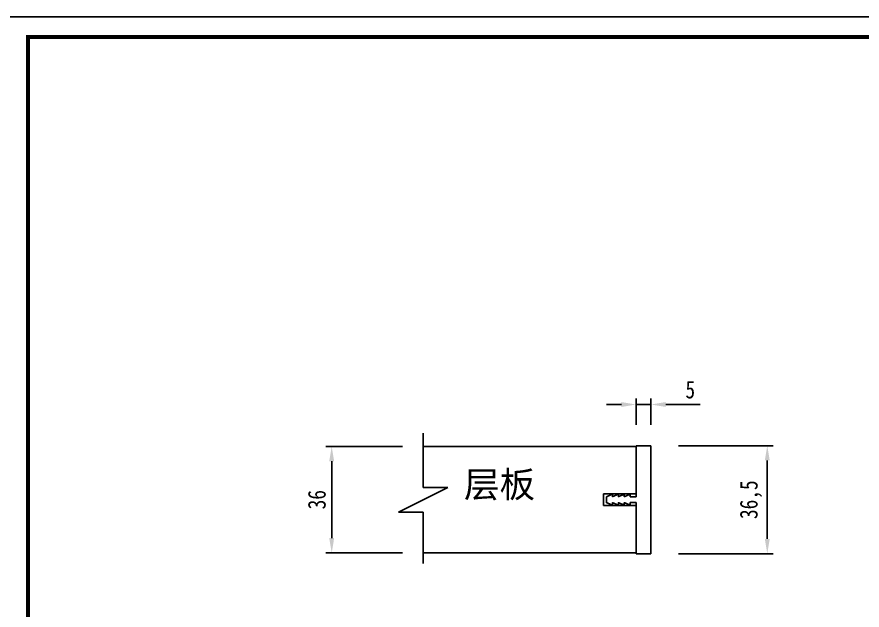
# Model space of a CAD drawing. Header units: millimetres. Extents: x 0 to 1097966, y -63096 to 223085.
# Drawn here: x 338555.3 to 338840.8, y -60418.7 to -60218.2 of the extents above; entities that cross this region are included whole.
import ezdxf

# ---------------------------------------------------------------- set-up
doc = ezdxf.new("R2010")
doc.units = ezdxf.units.MM
doc.styles.add('TEXT', font='', dxfattribs={"width": 0.8})
doc.styles.add('宋体', font='')
doc.styles.get('TEXT').set_extended_font_data('SimSun')
doc.styles.get('宋体').set_extended_font_data('SimSun')
doc.dimstyles.new('副本 (2) (2) ISO-25', dxfattribs={"dimtxt": 18, "dimasz": 13, "dimexe": 6, "dimexo": 12, "dimgap": 6, "dimtad": 1, "dimtxsty": 'TEXT', "dimcen": 2.5, "dimclrd": 5, "dimclre": 5, "dimclrt": 5, "dimadec": 0, "dimazin": 0, "dimtfac": 1, "dimtmove": 0, "dimatfit": 3, "dimldrblk": 'BOXFILLED', "dimfxl": 1.25, "dimarcsym": 0})

# ---------------------------------------------------------------- blocks, each defined once
blk = doc.blocks.new('*D862')
at = {"color": 5, "lineweight": -2, "transparency": 16777216}
for p, q in [((338685.54, -60363.34), (338659.6, -60363.34)), ((338661.6, -60368.34), (338661.6, -60394.34)), ((338685.54, -60399.34), (338659.6, -60399.34))]:
    blk.add_line(p, q, dxfattribs=at)
at = {"color": 5, "transparency": 16777216}
for points in [[(338660.76, -60368.34), (338662.43, -60368.34), (338661.6, -60363.34)], [(338660.76, -60394.34), (338662.43, -60394.34), (338661.6, -60399.34)]]:
    blk.add_solid(points, dxfattribs=at)
at = {"layer": 'Defpoints', "color": 0, "transparency": 16777216}
for p in [(338692.54, -60363.34), (338661.6, -60399.34), (338692.54, -60399.34)]:
    blk.add_point(p, dxfattribs=at)
at = {"color": 5, "transparency": 16777216, "insert": (338656.6, -60381.34), "char_height": 6, "attachment_point": 5, "rotation": 90, "style": 'TEXT'}
blk.add_mtext('36', dxfattribs=at)
blk = doc.blocks.new('_BoxFilled')
at = {"color": 0, "linetype": 'ByBlock', "lineweight": -2}
blk.add_line((-0.5, 0), (-1, 0), dxfattribs=at)
at = {"color": 0, "linetype": 'ByBlock'}
blk.add_solid([(-0.5, 0.5), (0.5, 0.5), (-0.5, -0.5), (0.5, -0.5)], dxfattribs=at)
blk = doc.blocks.new('*D863')
at = {"color": 5, "lineweight": -2, "transparency": 16777216}
for p, q in [((338778.74, -60363.09), (338810.74, -60363.09)), ((338808.74, -60368.09), (338808.74, -60394.59)), ((338778.74, -60399.59), (338810.74, -60399.59))]:
    blk.add_line(p, q, dxfattribs=at)
at = {"color": 5, "transparency": 16777216}
for points in [[(338807.91, -60368.09), (338809.58, -60368.09), (338808.74, -60363.09)], [(338807.91, -60394.59), (338809.58, -60394.59), (338808.74, -60399.59)]]:
    blk.add_solid(points, dxfattribs=at)
at = {"layer": 'Defpoints', "color": 0, "transparency": 16777216}
for p in [(338769.44, -60363.09), (338769.44, -60399.59), (338808.74, -60399.59)]:
    blk.add_point(p, dxfattribs=at)
at = {"color": 5, "transparency": 16777216, "insert": (338803.24, -60381.34), "char_height": 6, "attachment_point": 5, "rotation": 90, "style": 'TEXT'}
blk.add_mtext('36,5', dxfattribs=at)
blk = doc.blocks.new('*D864')
at = {"color": 5, "lineweight": -2, "transparency": 16777216}
for p, q in [((338759.44, -60349.17), (338754.44, -60349.17)), ((338764.44, -60356.09), (338764.44, -60347.17)), ((338764.44, -60349.17), (338769.44, -60349.17)), ((338769.44, -60356.09), (338769.44, -60347.17)), ((338774.44, -60349.17), (338786.02, -60349.17))]:
    blk.add_line(p, q, dxfattribs=at)
at = {"color": 5, "transparency": 16777216}
for points in [[(338759.44, -60348.34), (338759.44, -60350.01), (338764.44, -60349.17)], [(338774.44, -60348.34), (338774.44, -60350.01), (338769.44, -60349.17)]]:
    blk.add_solid(points, dxfattribs=at)
at = {"layer": 'Defpoints', "color": 0, "transparency": 16777216}
for p in [(338769.44, -60349.17), (338764.44, -60363.09), (338769.44, -60363.09)]:
    blk.add_point(p, dxfattribs=at)
at = {"color": 5, "transparency": 16777216, "insert": (338782.73, -60344.17), "char_height": 6, "attachment_point": 5, "style": 'TEXT'}
blk.add_mtext('5', dxfattribs=at)

msp = doc.modelspace()

# ---------------------------------------------------------------- linework, layer by layer
at = {"color": 251, "true_color": 0x636466}
for p, q in [((338692.537, -60358.839), (338692.537, -60377.215)), ((338764.435, -60363.339), (338692.537, -60363.339)), ((338700.872, -60377.215), (338684.201, -60385.585)), ((338753.435, -60383.339), (338753.435, -60379.339)), ((338753.435, -60379.339), (338764.435, -60379.339)), ((338764.435, -60383.339), (338753.435, -60383.339)), ((338692.537, -60385.585), (338692.537, -60402.915)), ((338692.537, -60399.339), (338764.435, -60399.339))]:
    msp.add_line(p, q, dxfattribs=at)
for p, q in [((338764.435, -60379.339), (338764.435, -60363.339)), ((338764.435, -60399.339), (338764.435, -60383.339))]:
    msp.add_line(p, q)
msp.add_lwpolyline([(338552.218, -60619.129), (339119.218, -60619.129), (339119.218, -60218.179), (338552.218, -60218.179)], close=True)
at = {"const_width": 1.35}
msp.add_lwpolyline([(338558.968, -60612.379), (339112.468, -60612.379), (339112.468, -60224.929), (338558.968, -60224.929)], close=True, dxfattribs=at)
at = {"color": 251, "true_color": 0x636466}
for points in [[(338692.537, -60377.215), (338700.872, -60377.215)], [(338692.537, -60385.585), (338684.201, -60385.585)]]:
    msp.add_lwpolyline(points, dxfattribs=at)
for points in [[(338769.435, -60363.089), (338766.935, -60363.089), (338764.435, -60363.089)], [(338764.435, -60363.089), (338764.435, -60368.964), (338764.435, -60380.339)], [(338769.435, -60399.589), (338769.435, -60381.339), (338769.435, -60363.089)], [(338754.435, -60380.406), (338754.435, -60381.339), (338754.435, -60382.273)], [(338756.217, -60379.597), (338755.357, -60379.955), (338754.497, -60380.314)], [(338756.435, -60380.264), (338756.435, -60379.977), (338756.435, -60379.689)], [(338758.217, -60379.597), (338757.361, -60379.954), (338756.504, -60380.311)], [(338758.335, -60379.589), (338758.295, -60379.589), (338758.255, -60379.589)], [(338758.435, -60380.264), (338758.435, -60379.977), (338758.435, -60379.689)], [(338760.217, -60379.597), (338759.361, -60379.954), (338758.504, -60380.311)], [(338760.335, -60379.589), (338760.295, -60379.589), (338760.255, -60379.589)], [(338760.435, -60380.264), (338760.435, -60379.977), (338760.435, -60379.689)], [(338762.217, -60379.597), (338761.361, -60379.954), (338760.504, -60380.311)], [(338762.335, -60379.589), (338762.295, -60379.589), (338762.255, -60379.589)], [(338762.435, -60380.289), (338762.435, -60379.989), (338762.435, -60379.689)], [(338764.435, -60380.339), (338763.46, -60380.339), (338762.485, -60380.339)], [(338754.497, -60382.365), (338755.357, -60382.723), (338756.217, -60383.082)], [(338756.255, -60383.089), (338756.295, -60383.089), (338756.335, -60383.089)], [(338756.435, -60382.989), (338756.435, -60382.702), (338756.435, -60382.414)], [(338756.504, -60382.368), (338757.361, -60382.725), (338758.217, -60383.082)], [(338758.255, -60383.089), (338758.295, -60383.089), (338758.335, -60383.089)], [(338758.435, -60382.989), (338758.435, -60382.702), (338758.435, -60382.414)], [(338758.504, -60382.368), (338759.361, -60382.725), (338760.217, -60383.082)], [(338760.255, -60383.089), (338760.295, -60383.089), (338760.335, -60383.089)], [(338760.435, -60382.989), (338760.435, -60382.702), (338760.435, -60382.414)], [(338760.504, -60382.368), (338761.361, -60382.725), (338762.217, -60383.082)], [(338762.255, -60383.089), (338762.295, -60383.089), (338762.335, -60383.089)], [(338762.435, -60382.989), (338762.435, -60382.689), (338762.435, -60382.389)], [(338762.485, -60382.339), (338763.46, -60382.339), (338764.435, -60382.339)], [(338764.435, -60382.339), (338764.435, -60388.214), (338764.435, -60399.589)], [(338764.435, -60399.589), (338766.935, -60399.589), (338769.435, -60399.589)]]:
    msp.add_open_spline(points, degree=2)
for points, weights in [([(338754.497, -60380.314), (338754.435, -60380.339), (338754.435, -60380.406)], [1, 0.832050294334, 1]), ([(338756.435, -60379.689), (338756.435, -60379.589), (338756.335, -60379.589)], [1, 0.707106781187, 1]), ([(338756.457, -60380.306), (338756.435, -60380.291), (338756.435, -60380.264)], [1, 0.881674598768, 1]), ([(338756.504, -60380.311), (338756.48, -60380.321), (338756.457, -60380.306)], [1, 0.881674598768, 1]), ([(338758.255, -60379.589), (338758.235, -60379.589), (338758.217, -60379.597)], [1, 0.980580675692, 1]), ([(338758.435, -60379.689), (338758.435, -60379.589), (338758.335, -60379.589)], [1, 0.707106781187, 1]), ([(338758.457, -60380.306), (338758.435, -60380.291), (338758.435, -60380.264)], [1, 0.881674598772, 1]), ([(338758.504, -60380.311), (338758.48, -60380.321), (338758.457, -60380.306)], [1, 0.881674598772, 1]), ([(338760.255, -60379.589), (338760.235, -60379.589), (338760.217, -60379.597)], [1, 0.980580675692, 1]), ([(338760.435, -60379.689), (338760.435, -60379.589), (338760.335, -60379.589)], [1, 0.707106781187, 1]), ([(338760.457, -60380.306), (338760.435, -60380.291), (338760.435, -60380.264)], [1, 0.881674598768, 1]), ([(338760.504, -60380.311), (338760.48, -60380.321), (338760.457, -60380.306)], [1, 0.881674598768, 1]), ([(338762.255, -60379.589), (338762.235, -60379.589), (338762.217, -60379.597)], [1, 0.980580675692, 1]), ([(338762.435, -60379.689), (338762.435, -60379.589), (338762.335, -60379.589)], [1, 0.707106781187, 1]), ([(338762.45, -60380.325), (338762.435, -60380.31), (338762.435, -60380.289)], [1, 0.92387953251, 1]), ([(338762.485, -60380.339), (338762.464, -60380.339), (338762.45, -60380.325)], [1, 0.92387953251, 1]), ([(338754.435, -60382.273), (338754.435, -60382.339), (338754.497, -60382.365)], [1, 0.832050294336, 1]), ([(338756.217, -60383.082), (338756.235, -60383.089), (338756.255, -60383.089)], [1, 0.98058067569, 1]), ([(338756.335, -60383.089), (338756.435, -60383.089), (338756.435, -60382.989)], [1, 0.707106781187, 1]), ([(338756.435, -60382.414), (338756.435, -60382.388), (338756.457, -60382.373)], [1, 0.881674598768, 1]), ([(338756.457, -60382.373), (338756.48, -60382.358), (338756.504, -60382.368)], [1, 0.881674598768, 1]), ([(338758.217, -60383.082), (338758.235, -60383.089), (338758.255, -60383.089)], [1, 0.98058067569, 1]), ([(338758.335, -60383.089), (338758.435, -60383.089), (338758.435, -60382.989)], [1, 0.707106781187, 1]), ([(338758.435, -60382.414), (338758.435, -60382.388), (338758.457, -60382.373)], [1, 0.881674598768, 1]), ([(338758.457, -60382.373), (338758.48, -60382.358), (338758.504, -60382.368)], [1, 0.881674598768, 1]), ([(338760.217, -60383.082), (338760.235, -60383.089), (338760.255, -60383.089)], [1, 0.98058067569, 1]), ([(338760.335, -60383.089), (338760.435, -60383.089), (338760.435, -60382.989)], [1, 0.707106781187, 1]), ([(338760.435, -60382.414), (338760.435, -60382.388), (338760.457, -60382.373)], [1, 0.881674598768, 1]), ([(338760.457, -60382.373), (338760.48, -60382.358), (338760.504, -60382.368)], [1, 0.881674598768, 1]), ([(338762.217, -60383.082), (338762.235, -60383.089), (338762.255, -60383.089)], [1, 0.98058067569, 1]), ([(338762.335, -60383.089), (338762.435, -60383.089), (338762.435, -60382.989)], [1, 0.707106781187, 1]), ([(338762.435, -60382.389), (338762.435, -60382.339), (338762.485, -60382.339)], [1, 0.707106781187, 1])]:
    msp.add_rational_spline(points, weights, degree=2)
msp.add_rational_spline([(338756.335, -60379.589), (338756.295, -60379.589), (338756.255, -60379.589), (338756.235, -60379.589), (338756.217, -60379.597)], [1, 1, 1, 0.980580675691, 1], degree=2, knots=[30.9351173, 30.9351173, 30.9351173, 31.9351173, 31.9351173, 32.3299085, 32.3299085, 32.3299085])

# ---------------------------------------------------------------- texts
at = {"color": 252, "true_color": 0x939598, "insert": (338706.285, -60376.714), "char_height": 8.8039, "width": 65.8175, "attachment_point": 4, "style": '宋体'}
msp.add_mtext('层板', dxfattribs=at)

# ---------------------------------------------------------------- dimensions: what is measured, and where the dimension line sits
at = {"color": 251, "true_color": 0x636466}
dim = msp.add_linear_dim(base=(338769.435, -60349.174), p1=(338764.435, -60363.089), p2=(338769.435, -60363.089), dimstyle='副本 (2) (2) ISO-25', override={"dimtxt": 6, "dimasz": 5, "dimexe": 2, "dimexo": 7, "dimgap": 2, "dimfxl": 30, "dimfxlon": 1}, dxfattribs=at)
dim.commit()
dim.dimension.update_dxf_attribs({"geometry": '*D864', "text_midpoint": (338782.729, -60344.174)})
for base, p1, p2, picture, middle in [((338661.598, -60399.339), (338692.537, -60363.339), (338692.537, -60399.339), '*D862', (338656.598, -60381.339)), ((338808.745, -60399.589), (338769.435, -60363.089), (338769.435, -60399.589), '*D863', (338803.245, -60381.339))]:
    dim = msp.add_linear_dim(base=base, p1=p1, p2=p2, angle=90, dimstyle='副本 (2) (2) ISO-25', override={"dimtxt": 6, "dimasz": 5, "dimexe": 2, "dimexo": 7, "dimgap": 2, "dimfxl": 30, "dimfxlon": 1}, dxfattribs=at)
    dim.commit()
    dim.dimension.update_dxf_attribs({"geometry": picture, "text_midpoint": middle})

doc.saveas('drawing.dxf')
